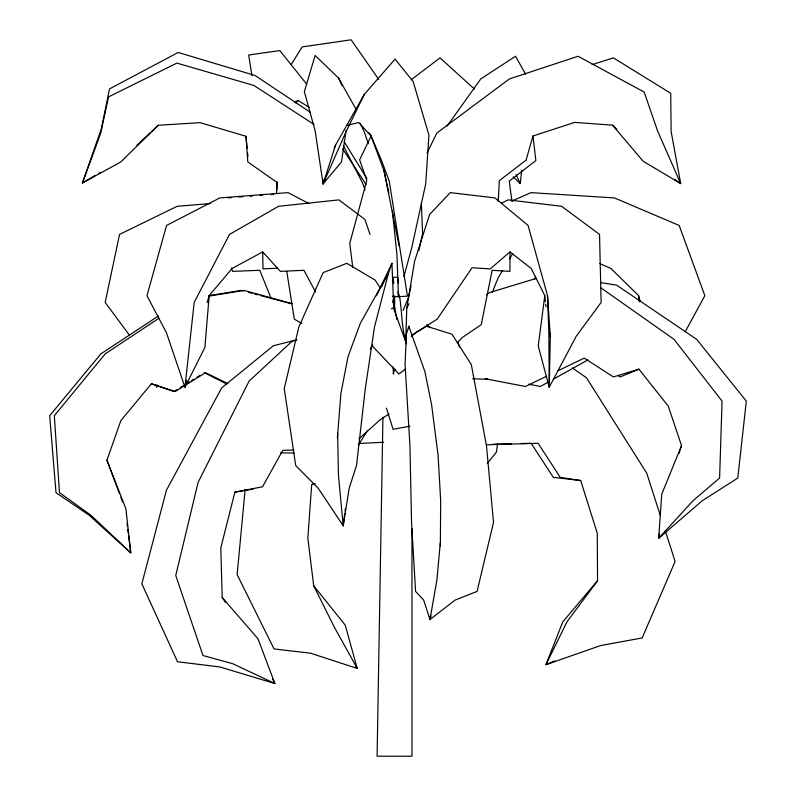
<?xml version="1.0" encoding="UTF-8"?>
<svg xmlns="http://www.w3.org/2000/svg" width="796" height="796" viewBox="0 0 796 796"><rect width="100%" height="100%" fill="white"/><g stroke="black" fill="none" stroke-linecap="round" stroke-linejoin="round"><path stroke-width="1.19" d="M545.429 301.774L544.792 295.595L531.211 268.471L509.987 251.924L509.947 271.366L492.127 270.302L481.242 324.688L461.919 337.773L457.252 342.837M440.347 546.414L440.676 500.873L438.079 455.153L431.561 404.487L424.915 371.662L408.806 326.26L406.338 334.181L405.074 364.677L409.95 445.8L411.542 522.345L415.572 591.418L423.671 600.085L429.989 619.507L455.103 600.085L477.073 591.418L493.54 522.345L486.475 445.8L471.322 364.677L451.999 334.181L426.477 326.26L411.771 335.086M394.567 309.117L394.726 296.032M550.315 336.778L547.529 295.684L528.076 225.447L494.983 197.925L450.307 192.632L429.601 214.472L414.577 261.327L406.776 308.092L405.731 341.066M382.946 417.104L377.095 756.2L411.96 756.2L411.96 528.892M408.766 328.649L408.806 326.26M550.364 333.225L549.24 387.244L576.244 336.25L601.119 302.42L599.537 234.412L561.678 206.293L508.037 199.886L501.42 203.239M337.385 437.969L340.877 393.562L348.031 356.668L360.309 323.395L388.617 272.65L391.95 263.317L393.761 308.918L406.497 343.882M498.236 201.418L499.301 180.662L526.086 160.135L532.982 135.987L574.722 122.385L612.562 125.181L616.91 129.509M276.809 190.503L277.287 181.896M276.411 193.478L277.058 182.433L247.805 161.936L246.004 136.295L200.065 122.654L158.245 125.29L152.026 131.111M314.559 483.52L311.674 484.694L307.853 538.215L313.714 585.846L334.3 627.079L357.245 668.431L310.599 653.198L274.033 648.929L237.128 574.603L245.148 489.55M392.826 302.639L392.995 300.211M315.614 292.052L303.933 270.302L280.421 271.366L262.69 251.924L232.094 268.471L209.179 295.595L204.87 347.454L184.951 387.244L166.464 332.808L146.962 295.684L166.553 225.447L219.815 197.925L288.053 192.632L308.947 203.557M440.307 542.733L436.885 580.095L429.989 619.507L429.81 617.089M513.201 176.821L520.266 183.607L521.718 170.135M380.468 288.341L375.155 280.102L346.807 263.317L323.126 272.65L298.878 326.798L284.242 388.607L295.714 465.57L318.131 488.117L343.205 525.768L344.738 513.539M345.046 511.092L345.355 508.644M497.56 443.452L496.475 452.019L487.222 463.511M544.792 295.595L538.235 345.962L549.24 387.244L548.842 332.808L547.529 295.684M346.131 130.265L341.474 161.976L323.077 183.926L315.156 130.872L304.361 91.63L315.136 55.461L338.519 78.028L356.021 109.171M157.12 384.836L156.742 387.244L155.618 385.075M342.758 523.32L343.205 525.768L349.205 488.117L356.509 465.57L365.304 388.607L374.538 326.798L388.617 272.65L381.294 287.018M659.486 533.38L658.7 538.275L702.42 500.624L737.783 478.078L746.32 401.114L696.629 339.305L616.621 285.157L600.821 282.63M411.044 285.794L408.368 297.893L403.075 310.5M418.825 250.7L422.577 233.755L421.353 202.831M403.91 276.58L411.93 246.969L425.691 183.976L428.945 135.071L413.104 81.451L395.055 59.133L364.299 94.386L345.792 132.275L323.077 183.926L324.151 179.17M185.488 384.886L184.951 387.244L194.184 302.42L229.527 234.412L278.59 206.293L338.917 199.886L364.916 219.467L370.06 234.452M186.025 382.528L186.562 380.17M293.863 450.029L282.749 450.357L262.521 486.794L234.9 492.127L220.791 547.907L222.203 597.537L225.795 602.612M392.309 296.291L398.458 296.709L399.095 294.341M429.989 619.507L430.964 615.985M207.109 302.629L209.179 295.595M323.077 183.926L335.604 145.011L364.299 94.386M678.908 453.71L681.535 445.611L668.222 406.069L638.939 369.175L613.408 376.936L584.234 358.11L557.598 370.956M534.514 279.456L535.31 277.117M119.499 493.779L106.953 460.197L120.843 420.656L151.399 383.772L175.2 391.532L205.577 372.697L227.855 383.612M370.677 348.927L371.961 345.603L398.915 373.981L405.691 368.986M492.276 292.291L498.197 277.764L502.634 270.401M681.535 445.611L661.735 494.246L658.7 538.275L693.117 500.624L719.594 478.078L722.072 401.114L673.993 339.305L601.089 288.003M393.035 373.593L394.985 369.016M334.111 148.285L335.604 145.011M376.498 295.744L391.95 263.317M369.294 132.793L371.105 136.016L359.613 159.857L366.797 180.304L349.752 243.417L352.777 267.496M427.054 152.951L436.805 133.081L509.36 78.933L578.055 56.267L644.183 92.067L657.586 130.942L680.699 183.607L643.178 161.28L612.562 125.181M406.776 308.092L409.045 303.724M685.237 331.713L704.848 295.684L679.157 225.447L614.432 197.925L530.932 192.632L511.838 201.07M370.369 349.116L372.836 344.877M509.609 258.829L512.773 253.576M291.147 64.635L302.181 46.914L351.135 39.8L378.607 79.272M358.399 444.904L367.762 430.347M447.153 126.067L480.754 78.933L515.51 56.267L525.619 74.167M486.475 444.765L538.146 443.302L560.225 477.361L580.712 480.545L597.279 533.31L597.547 580.742L566.931 621.895L545.927 664.7L600.492 645.596L642.153 637.954L675.127 561.449L665.277 530.832M597.547 580.742L562.772 621.895L545.927 664.7L554.931 660.879M295.495 102.943L298.032 100.405L309.236 107.38M158.245 125.29L120.713 161.996L82.416 183.01L101.241 129.091L109.52 88.893L178.185 52.466L255.048 75.501L310.35 112.316M136.922 145.25L150.255 132.783M359.026 438.745L379.742 420.099L389.045 413.95M509.987 251.924L490.207 268.889L472.008 267.774L437.173 319.156L416.656 332.091L411.194 336.579M486.565 294.828L489.47 292.61L536.514 278.321M411.293 79.68L440.019 57.879L474.575 89.162M158.892 318.251L105.181 353.892L54.317 415.711L59.481 492.664L90.903 515.211L130.783 552.862L125.897 508.833L106.953 460.197M294.968 102.425L298.032 100.405M158.384 315.992L100.853 353.892L49.68 415.711L56.009 492.664L89.122 515.211L130.783 552.862L128.584 535.738M177.06 389.582L173.916 391.532L151.399 383.772M180.195 387.632L183.339 385.682M186.483 383.742L189.617 381.791M191.717 380.488L193.806 379.195M196.95 377.244L200.085 375.294M95.251 175.419L82.416 183.01L100.744 133.171L108.545 96.873L176.881 63.113L253.834 85.431L314.102 124.494M98.465 173.518L100.604 172.254M547.927 382.259L540.375 386.488L528.544 384.189M553.32 379.244L587.826 359.921M546.504 376.309L525.42 386.488L488.356 379.354L472.655 378.697M391.413 308.739L394.637 307.206L396.925 319.554M638.939 369.175L620.104 376.936L618.034 375.593M592.095 64.645L613.408 57.879L670.7 93.281L671.137 131.559L680.699 183.607L674.769 179.468M296.928 339.932L292.212 341.146L249.098 381.115L198.085 482.396L175.757 575.478L202.96 655.506L232.75 663.725L274.879 683.545L257.974 638.74L222.203 597.537M296.072 339.972L273.327 345.802L221.706 387.871L166.444 490.197L141.847 583.846L177.538 661.774L219.756 666.929L274.879 683.545L272.63 679.207M346.847 125.39L358.737 122.524L371.105 136.016L381.692 160.872L389.294 181.339L407.452 296.122L398.458 296.709L398.09 291.784M311.674 484.694L315.246 483.849M409.91 426.198L393.085 429.293L386.448 408.139M234.9 492.127L253.158 489.102M208.681 296.172L243.944 290.411L292.212 303.644M208.552 295.664L241.357 290.411L243.735 291.047M210.184 203.587L177.14 206.293L119.529 234.412L105.191 302.42L129.479 335.255M227.855 197.826L231.566 197.557M238.979 197.01L242.69 196.731M250.103 196.194L252.571 196.005M259.993 195.458L262.461 195.279M271.118 194.642L273.585 194.453M277.665 268.182L263.028 268.889L262.69 251.924M359.026 443.452L383.722 442.277M493.132 444.238L511.52 443.78M521.32 443.541L531.121 443.302L553.339 477.361L580.712 480.545M280.58 452.834L294.102 453.063M485.202 378.538L487.669 378.647M248.471 292.311L252.024 293.266M254.392 293.893L257.954 294.848M260.322 295.475L269.804 298.012M272.172 298.649L291.127 303.714M599.796 263.605L610.9 268.471L638.571 295.595L640.193 301.455M204.274 372.697L226.382 383.831M301.784 323.465L294.311 319.156L286.779 271.446M572.334 367.901L586.503 377.801L646.71 473.132L660.352 515.529M426.746 324.788L429.601 327.176M355.444 666.779L357.245 668.431L345.205 625.089L313.714 585.846M306.679 84.177L279.824 50.566L248.7 54.994L251.904 75.7M342.618 148.822L366.041 184.443M511.221 199.308L512.485 201.338M344.111 141.618L366.807 178.453M343.265 145.578L362.618 183.08L365.095 190.015M338.519 78.028L342.21 85.759M360.16 123.281L364.389 132.106L368.289 143.698M516.116 174.672L520.266 183.607M406.06 342.37C401.353 327.454 402.129 311.395 399.483 296.032M271.217 298.629L259.775 270.302L232.502 271.366L231.377 267.934M120.793 497.251L122.524 501.888M371.105 136.016L384.08 171.08L388.826 192.771M458.048 342.399L459.471 347.066M384.08 171.08L399.035 245.685M511.898 200.821L509.251 181.12L535.847 160.573L532.982 135.987M127.012 523.509L127.32 525.957M127.798 529.629L128.265 533.29M398.498 283.366L397.731 277.277L392.975 277.277L393.741 283.366M638.571 295.595L639.278 301.774M392.896 366.747L393.682 374.11M392.368 210.87L396.935 254.63L398.458 296.709M545.688 304.241L545.947 306.709M343.205 525.768L338.419 474.844L337.633 433.104M246.004 136.295L247.138 148.245M247.596 153.021L247.934 156.613"/></g></svg>
